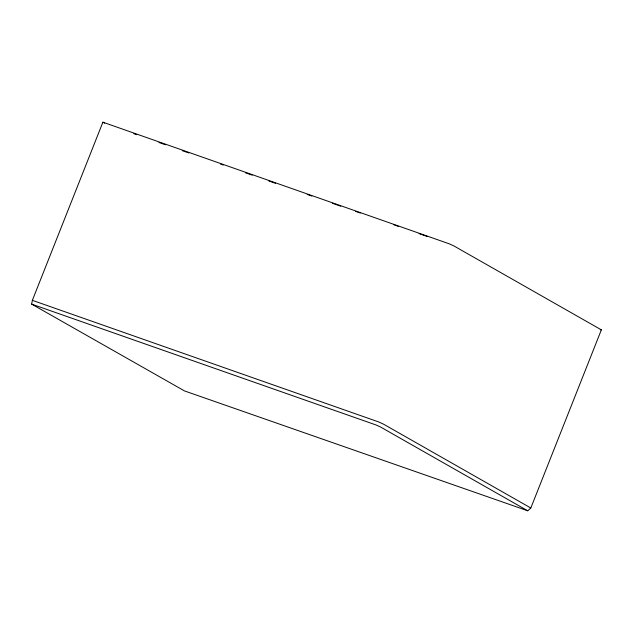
<?xml version="1.0" encoding="UTF-8"?>
<svg xmlns="http://www.w3.org/2000/svg" width="633" height="633" viewBox="0 0 633 633"><rect width="100%" height="100%" fill="white"/><g stroke="black" fill="none" stroke-linecap="round" stroke-linejoin="round"><path stroke-width="0.95" d="M527.748 510.791L380.75 427.125L376.192 425.028L31.65 304.117L32.362 300.327L102.894 122.193L449.39 243.871L454.201 246.102L601.35 329.856L530.818 507.998L527.748 510.791L184.464 390.909L31.65 304.117M601.35 329.856L600.266 329.761M530.296 508.014L530.818 507.998L383.677 424.245L378.858 422.005L32.362 300.327M133.8 133.69L136.601 134.671M158.97 142.504L165.498 144.791M182.28 150.67L188.808 152.957M220.506 164.066L223.299 165.047M245.675 172.88L252.203 175.167M268.985 181.046L275.513 183.333M307.211 194.442L311.871 196.072M332.38 203.256L340.768 206.2M355.683 211.422L360.351 213.06M393.908 224.818L398.568 226.448M419.086 233.632L427.473 236.576M102.894 122.193L104.603 123.158"/></g></svg>
